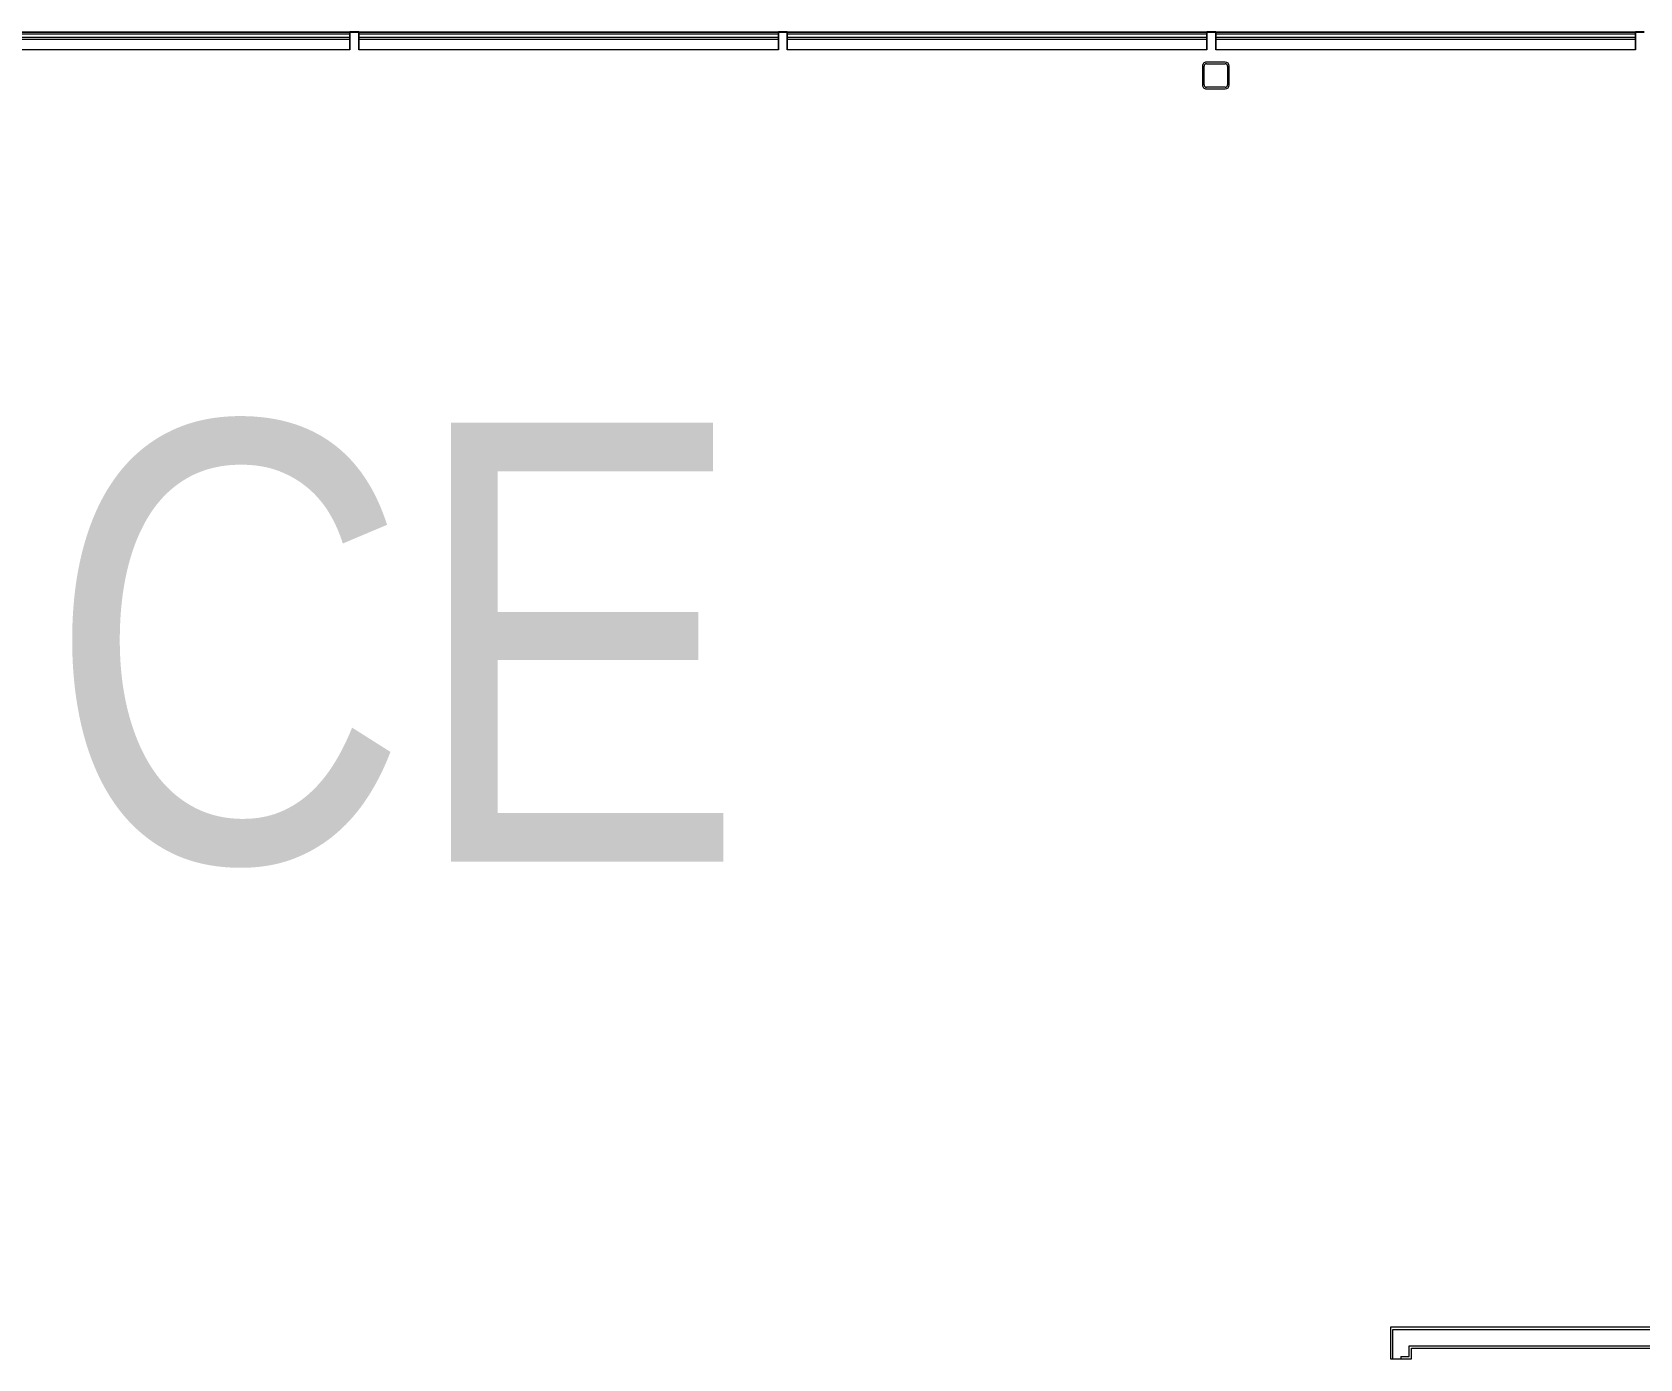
# Model space of a CAD drawing. Header units: millimetres. Extents: x -677815 to 406757, y -145898 to 39000.
# Drawn here: x 251845 to 260849, y 8770 to 16200 of the extents above; entities that cross this region are included whole.
import ezdxf

# ---------------------------------------------------------------- set-up
doc = ezdxf.new("R2010")
doc.units = ezdxf.units.MM
doc.header["$LTSCALE"] = 8
for name, color, linetype, lineweight in [('Xref building Toll$0$A-FLOR', 8, 'Continuous', 25), ('Xref building Toll$0$A-GLAZ-CURT', 8, 'Continuous', 9), ('Xref building Toll$0$A-GLAZ-CWMG', 8, 'Continuous', 9), ('Xref building Toll$0$A-WALL', 8, 'Continuous', 9), ('Xref building Toll$0$G-ANNO-TEXT', 8, 'Continuous', 35), ('Xref building Toll$0$S-COLS', 8, 'Continuous', 9)]:
    doc.layers.add(name, color=color, linetype=linetype, lineweight=lineweight)
doc.styles.add('Xref building Toll$0$Arial Narrow_1', font='ARIALN.TTF', dxfattribs={"height": 688.297872})

# ---------------------------------------------------------------- blocks, each defined once
blk = doc.blocks.new('Xref building Toll$0$IVS-CURTPAN-Double Glass - E10THK-I10THK-40mm-1893023-MASTER GROUND FLOOR')
at = {"layer": 'Xref building Toll$0$A-GLAZ-CURT'}
for p, q in [((1175, -10), (-1175, -10)), ((-1175, -10), (-1175, -20)), ((-1175, -10), (-1175, -10)), ((-1175, -20), (1175, -20)), ((-1175, -20), (-1175, -20)), ((1175, -40), (-1175, -40)), ((-1175, -40), (-1175, -50)), ((-1175, -40), (-1175, -40)), ((-1175, -50), (1175, -50)), ((-1175, -50), (-1175, -50)), ((1175, -20), (1175, -10)), ((1175, -10), (1175, -10)), ((1175, -20), (1175, -20)), ((1175, -50), (1175, -40)), ((1175, -40), (1175, -40)), ((1175, -50), (1175, -50))]:
    blk.add_line(p, q, dxfattribs=at)
blk = doc.blocks.new('Xref building Toll$0$Rectangular Mullion - _SBA 50 x 100mm Office-1893016-MASTER GROUND FLOOR')
at = {"layer": 'Xref building Toll$0$A-GLAZ-CWMG'}
for p, q in [((268874, 156212.5), (268874, 156212.5)), ((268874, 156212.5), (268874, 156112.5)), ((268874, 156112.5), (268874, 156212.5)), ((268874, 156212.5), (271224, 156212.5)), ((271224, 156212.5), (268874, 156212.5)), ((271224, 156212.5), (271224, 156112.5)), ((271224, 156112.5), (271224, 156212.5)), ((271224, 156212.5), (271224, 156212.5)), ((268874, 156112.5), (268874, 156112.5)), ((271224, 156112.5), (268874, 156112.5)), ((271224, 156112.5), (268874, 156112.5)), ((271224, 156112.5), (271224, 156112.5))]:
    blk.add_line(p, q, dxfattribs=at)
blk = doc.blocks.new('Xref building Toll$0$Beca-34-S-SHS-Col_AU_NZ - 150x9_0 SHS-V251-MASTER GROUND FLOOR')
at = {"layer": 'Xref building Toll$0$S-COLS'}
h = blk.add_hatch(dxfattribs=at)
h.set_pattern_fill('FP_291', color=256, style=0, pattern_type=2)
h.set_pattern_definition([(225, (266474, 155969.5), (1257.236, -1257.236), []), (225, (266474, 154064.5), (1257.236, -1257.236), [])])
h.paths.add_polyline_path([(50, 75), (-52.5, 75), (-52.5, 66), (52.5, 66), (52.5, 75)], flags=0)
h.paths.add_polyline_path([(-75, 52.5), (-75, -52.5), (-66, -52.5), (-66, 52.5)], flags=0)
h.paths.add_polyline_path([(66, 52.5), (66, -52.5), (75, -52.5), (75, 52.5)], flags=0)
h.paths.add_polyline_path([(52.5, -66), (-52.5, -66), (-52.5, -75), (52.5, -75)], flags=0)
for p, q in [((-75, 52.5), (-75, -52.5)), ((-66, -52.5), (-66, 52.5)), ((52.5, 75), (-52.5, 75)), ((-52.5, 66), (52.5, 66)), ((66, 52.5), (66, -52.5)), ((75, -52.5), (75, 52.5)), ((52.5, -66), (-52.5, -66)), ((-52.5, -75), (52.5, -75))]:
    blk.add_line(p, q, dxfattribs=at)
for centre, radius, start, end in [((-52.5, 52.5), 22.5, 90, 180), ((-52.5, 52.5), 13.5, 90, 180), ((52.5, 52.5), 22.5, 360, 90), ((52.5, 52.5), 13.5, 0, 90), ((-52.5, -52.5), 22.5, 180, 270), ((-52.5, -52.5), 13.5, 180, 270), ((52.5, -52.5), 22.5, 270, 0), ((52.5, -52.5), 13.5, 270, 0)]:
    blk.add_arc(centre, radius, start, end, dxfattribs=at)
blk = doc.blocks.new('Xref building Toll$0$building block 28092016')
at = {"layer": 'Xref building Toll$0$A-FLOR'}
for p, q in [((976223.7, -655299.5), (976173.7, -655299.5)), ((978623.7, -655299.5), (978573.7, -655299.5)), ((981023.7, -655299.5), (980973.7, -655299.5)), ((983423.7, -655299.5), (983373.7, -655299.5))]:
    blk.add_line(p, q, dxfattribs=at)
at = {"layer": 'Xref building Toll$0$A-WALL', "lineweight": 18}
for p, q in [((998644.7, -662551.5), (982001.6, -662551.5)), ((982001.6, -662551.5), (982001.6, -662729.5)), ((982119.6, -662669.5), (998679.7, -662669.5)), ((982119.6, -662729.5), (982119.6, -662669.5)), ((982001.6, -662729.5), (982119.6, -662729.5))]:
    blk.add_line(p, q, dxfattribs=at)
at = {"layer": 'Xref building Toll$0$A-WALL'}
for p, q in [((982014.6, -662564.5), (998679.7, -662564.5)), ((982014.6, -662729.5), (982014.6, -662564.5)), ((982106.6, -662656.5), (998679.7, -662656.5)), ((982106.6, -662716.5), (982106.6, -662656.5)), ((982060.6, -662716.5), (982060.6, -662729.5)), ((982060.6, -662716.5), (982106.6, -662716.5))]:
    blk.add_line(p, q, dxfattribs=at)
at = {"layer": 'Xref building Toll$0$A-GLAZ-CURT', "rotation": 180}
for p in [(974998.7, -655349.5), (977398.7, -655349.5), (979798.7, -655349.5), (982198.7, -655349.5)]:
    blk.add_blockref('Xref building Toll$0$IVS-CURTPAN-Double Glass - E10THK-I10THK-40mm-1893023-MASTER GROUND FLOOR', p, dxfattribs=at)
at = {"layer": 'Xref building Toll$0$A-GLAZ-CWMG'}
for p in [(704949.7, -811511.9), (707349.7, -811511.9), (709749.7, -811511.9), (712149.7, -811511.9)]:
    blk.add_blockref('Xref building Toll$0$Rectangular Mullion - _SBA 50 x 100mm Office-1893016-MASTER GROUND FLOOR', p, dxfattribs=at)
at = {"layer": 'Xref building Toll$0$S-COLS', "rotation": 180}
blk.add_blockref('Xref building Toll$0$Beca-34-S-SHS-Col_AU_NZ - 150x9_0 SHS-V251-MASTER GROUND FLOOR', (981023.7, -655542.5), dxfattribs=at)
at = {"layer": 'Xref building Toll$0$G-ANNO-TEXT', "color": 7, "insert": (968061.6, -657486.3), "char_height": 2458.21, "width": 12360, "attachment_point": 1, "line_spacing_factor": 0.968573, "style": 'Xref building Toll$0$Arial Narrow_1'}
blk.add_mtext('OFFICE', dxfattribs=at)
blk = doc.blocks.new('Xref building Toll')
blk.add_blockref('Xref building Toll$0$building block 28092016', (-722549.6, 671499.5))

msp = doc.modelspace()

# ---------------------------------------------------------------- block references
msp.add_blockref('Xref building Toll', (0, 0))

doc.saveas('drawing.dxf')
